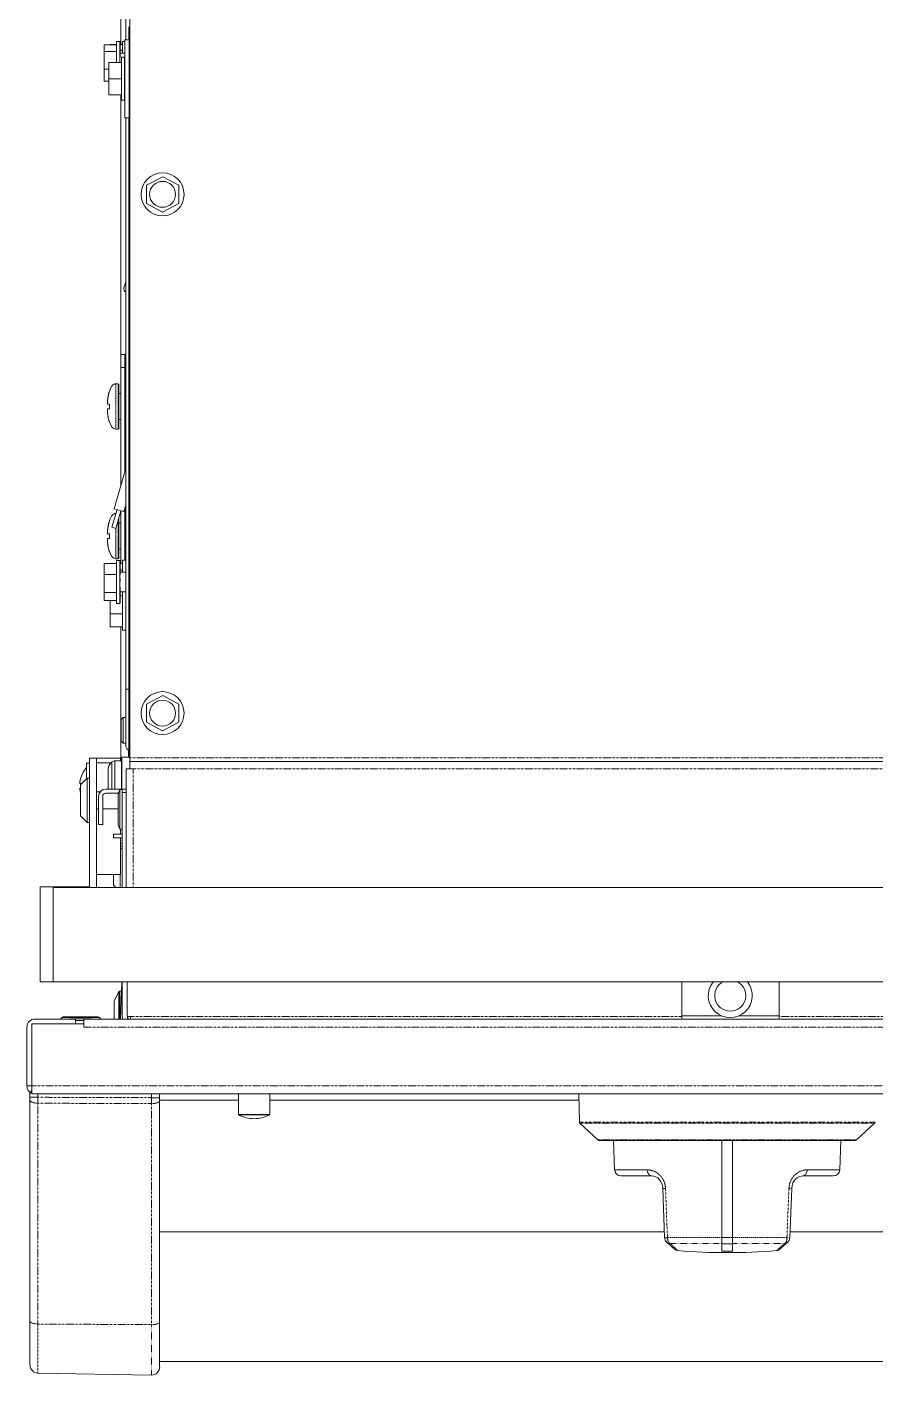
# Model space of a CAD drawing. Header units: millimetres. Extents: x 60499 to 556746, y 248297 to 497145.
# Drawn here: x 414474 to 421339, y 453569 to 464480 of the extents above; entities that cross this region are included whole.
import ezdxf

# ---------------------------------------------------------------- set-up
doc = ezdxf.new("R2010")
doc.units = ezdxf.units.MM
doc.linetypes.add('PHANTOM', pattern=[20, 10, -2, 2, -2, 2, -2])

msp = doc.modelspace()

# ---------------------------------------------------------------- linework, layer by layer
at = {"color": 7, "lineweight": 13, "ltscale": 0.03937}
for p, q in [((415274, 464375), (415274, 471303)), ((415307, 458565), (415307, 470209)), ((415233, 464337), (415233, 466581)), ((415233, 461828), (415233, 463929)), ((415274, 459119), (415274, 463745)), ((415298, 458594), (415298, 463640)), ((415233, 461723), (415233, 460765)), ((415266, 460882), (415266, 461723)), ((415233, 458541), (415233, 459625)), ((414979, 457520), (414979, 458561)), ((415037, 458561), (415037, 457516)), ((415277, 458476), (415277, 457516)), ((415307, 458535), (438436, 458535)), ((415246, 458284), (415246, 457516)), ((414580, 456752), (414580, 457520)), ((414685, 457520), (414685, 456752)), ((414685, 457516), (414685, 456752)), ((414685, 457516), (439040, 457516)), ((414685, 456752), (439040, 456752)), ((414933, 456450), (438788, 456450)), ((439181, 455844), (414539, 455844)), ((414498, 454006), (414498, 455793)), ((415548, 455790), (415548, 454000)), ((416439, 455793), (418943, 455793)), ((419104, 455468), (421182, 455468)), ((420099, 455468), (420099, 454681)), ((420186, 455468), (420186, 454681)), ((419634, 454729), (415548, 454729)), ((438224, 454729), (420651, 454729)), ((438224, 453679), (415548, 453679)), ((414563, 453585), (415481, 453569))]:
    msp.add_line(p, q, dxfattribs=at)
at = {"color": 7, "lineweight": 13, "ltscale": 0.003125}
for p, q in [((415298, 464480), (415298, 464375)), ((415298, 463745), (415298, 463640)), ((415233, 461828), (415233, 461723)), ((415266, 461828), (415266, 461723)), ((415253, 458787), (415253, 458892)), ((415253, 458787), (415253, 458682)), ((415212, 458147), (415212, 458252)), ((415212, 458147), (415212, 458042)), ((414580, 457520), (414685, 457520)), ((414685, 456752), (414580, 456752))]:
    msp.add_line(p, q, dxfattribs=at)
at = {"color": 7, "lineweight": 13, "ltscale": 0.005074}
msp.add_line((415200, 464361), (415200, 464191), dxfattribs=at)
at = {"color": 7, "lineweight": 13, "ltscale": 0.000774984}
for p, q in [((415226, 464361), (415200, 464361)), ((415264, 464234), (415238, 464234)), ((415264, 463886), (415238, 463886)), ((415226, 460162), (415200, 460162)), ((415226, 459814), (415200, 459814)), ((415307, 458476), (415333, 458476)), ((414539, 455844), (414513, 455844))]:
    msp.add_line(p, q, dxfattribs=at)
at = {"color": 7, "lineweight": 13, "ltscale": 1.36969e-05}
for p, q in [((415226, 464361), (415226, 464361)), ((415274, 460164), (415274, 460164))]:
    msp.add_line(p, q, dxfattribs=at)
at = {"color": 7, "lineweight": 13, "ltscale": 0.001778}
for p, q in [((415226, 464361), (415226, 464301)), ((415229, 464361), (415229, 464301)), ((415274, 460164), (415274, 460104))]:
    msp.add_line(p, q, dxfattribs=at)
at = {"color": 7, "lineweight": 13, "ltscale": 6.2507e-05}
for p, q in [((415226, 464361), (415229, 464361)), ((415226, 464301), (415229, 464301)), ((415226, 464233), (415229, 464233)), ((415264, 464234), (415267, 464234)), ((415264, 464183), (415267, 464183)), ((415264, 464110), (415267, 464110)), ((415264, 464068), (415267, 464068)), ((415264, 464060), (415267, 464060)), ((415264, 464051), (415267, 464051)), ((415264, 464010), (415267, 464010)), ((415264, 463937), (415267, 463937)), ((415264, 463886), (415267, 463886)), ((415226, 460161), (415229, 460161)), ((415226, 460127), (415229, 460127)), ((415226, 460046), (415229, 460046)), ((415226, 460012), (415229, 460012)), ((415226, 459991), (415229, 459991)), ((415226, 459947), (415229, 459947)), ((415226, 459883), (415229, 459883)), ((415226, 459816), (415229, 459816))]:
    msp.add_line(p, q, dxfattribs=at)
at = {"color": 7, "lineweight": 13, "ltscale": 0.000237052}
msp.add_line((415248, 464363), (415248, 464355), dxfattribs=at)
at = {"color": 7, "lineweight": 13, "ltscale": 0.00056034}
msp.add_line((415267, 464363), (415248, 464363), dxfattribs=at)
at = {"color": 7, "lineweight": 13, "ltscale": 0.002637}
msp.add_line((415248, 464267), (415248, 464355), dxfattribs=at)
at = {"color": 7, "lineweight": 13, "ltscale": 0.000989989}
for p, q in [((415267, 464375), (415300, 464375)), ((415267, 463745), (415300, 463745))]:
    msp.add_line(p, q, dxfattribs=at)
at = {"color": 7, "lineweight": 13, "ltscale": 0.01875}
for p, q in [((415267, 464375), (415267, 463745)), ((415300, 464375), (415300, 463745))]:
    msp.add_line(p, q, dxfattribs=at)
at = {"color": 7, "lineweight": 13, "ltscale": 5.2775e-05}
for p, q in [((415302, 464375), (415300, 464375)), ((415302, 463745), (415300, 463745))]:
    msp.add_line(p, q, dxfattribs=at)
at = {"color": 7, "lineweight": 13, "ltscale": 0.000164573}
for p, q in [((415307, 464375), (415302, 464375)), ((415307, 463745), (415302, 463745))]:
    msp.add_line(p, q, dxfattribs=at)
at = {"color": 7, "linetype": 'PHANTOM', "lineweight": 13, "ltscale": 0.007012}
msp.add_line((415302, 464139), (415302, 464375), dxfattribs=at)
at = {"color": 7, "lineweight": 13, "ltscale": 0.003}
for p, q in [((415200, 464335), (415100, 464335)), ((415200, 464281), (415100, 464281)), ((415238, 464191), (415138, 464191)), ((415238, 464060), (415138, 464060)), ((415238, 463929), (415138, 463929)), ((415200, 460137), (415100, 460137)), ((415200, 460048), (415100, 460048)), ((415200, 459902), (415100, 459902)), ((415200, 459839), (415100, 459839)), ((415248, 459729), (415147, 459729)), ((415248, 459625), (415147, 459625))]:
    msp.add_line(p, q, dxfattribs=at)
at = {"color": 7, "lineweight": 13, "ltscale": 0.001613}
msp.add_line((415100, 464281), (415100, 464335), dxfattribs=at)
at = {"color": 7, "lineweight": 13, "ltscale": 0.00429}
msp.add_line((415100, 464137), (415100, 464281), dxfattribs=at)
at = {"color": 7, "lineweight": 13, "ltscale": 0.001592}
for p, q in [((415200, 464337), (415147, 464337)), ((415200, 460138), (415147, 460138))]:
    msp.add_line(p, q, dxfattribs=at)
at = {"color": 7, "lineweight": 13, "ltscale": 5.16636e-05}
msp.add_line((415147, 464335), (415147, 464337), dxfattribs=at)
at = {"color": 7, "lineweight": 13, "ltscale": 0.003282}
msp.add_line((415226, 464301), (415226, 464191), dxfattribs=at)
at = {"color": 7, "lineweight": 13, "ltscale": 0.000569742}
for p, q in [((415248, 464337), (415229, 464337)), ((415248, 464292), (415229, 464292)), ((415248, 460138), (415229, 460138)), ((415248, 460084), (415229, 460084))]:
    msp.add_line(p, q, dxfattribs=at)
at = {"color": 7, "lineweight": 13, "ltscale": 0.002034}
msp.add_line((415229, 464301), (415229, 464233), dxfattribs=at)
at = {"color": 7, "lineweight": 13, "ltscale": 0.00113}
for p, q in [((415229, 464267), (415267, 464267)), ((415138, 464137), (415100, 464137)), ((415138, 464040), (415100, 464040))]:
    msp.add_line(p, q, dxfattribs=at)
at = {"color": 7, "lineweight": 13, "ltscale": 0.00288}
msp.add_line((415100, 464040), (415100, 464137), dxfattribs=at)
at = {"color": 7, "lineweight": 13, "ltscale": 0.0039}
for p, q in [((415138, 464060), (415138, 464191)), ((415138, 463929), (415138, 464060))]:
    msp.add_line(p, q, dxfattribs=at)
at = {"color": 7, "lineweight": 13, "ltscale": 0.01035}
msp.add_line((415238, 464234), (415238, 463886), dxfattribs=at)
at = {"color": 7, "lineweight": 13, "ltscale": 0.001516}
for p, q in [((415264, 464234), (415264, 464183)), ((415267, 464234), (415267, 464183))]:
    msp.add_line(p, q, dxfattribs=at)
at = {"color": 7, "lineweight": 13, "ltscale": 0.003659}
for p, q in [((415264, 464183), (415264, 464060)), ((415264, 464060), (415264, 463937))]:
    msp.add_line(p, q, dxfattribs=at)
at = {"color": 7, "lineweight": 13, "ltscale": 0.002173}
for p, q in [((415267, 464183), (415267, 464110)), ((415267, 464010), (415267, 463937))]:
    msp.add_line(p, q, dxfattribs=at)
at = {"color": 7, "lineweight": 13, "ltscale": 0.000217348}
for p, q in [((415300, 464139), (415307, 464139)), ((415300, 463980), (415307, 463980))]:
    msp.add_line(p, q, dxfattribs=at)
at = {"color": 7, "lineweight": 13, "ltscale": 0.000247385}
msp.add_line((415267, 464068), (415267, 464060), dxfattribs=at)
at = {"color": 7, "lineweight": 13, "ltscale": 0.000247024}
msp.add_line((415267, 464060), (415267, 464051), dxfattribs=at)
at = {"color": 7, "lineweight": 13, "ltscale": 0.001515}
for p, q in [((415264, 463937), (415264, 463886)), ((415267, 463937), (415267, 463886))]:
    msp.add_line(p, q, dxfattribs=at)
at = {"color": 7, "linetype": 'PHANTOM', "lineweight": 13, "ltscale": 0.007013}
msp.add_line((415302, 463745), (415302, 463980), dxfattribs=at)
at = {"color": 7, "lineweight": 13, "ltscale": 0.000277602}
for p, q in [((415307, 463640), (415298, 463640)), ((415307, 458594), (415298, 458594))]:
    msp.add_line(p, q, dxfattribs=at)
at = {"color": 7, "lineweight": 13, "ltscale": 0.004405}
for p, q in [((415573, 463268), (415441, 463199)), ((415704, 463199), (415573, 463268)), ((415441, 463199), (415441, 463051)), ((415703, 463051), (415704, 463199)), ((415441, 463051), (415572, 462982)), ((415572, 462982), (415703, 463051)), ((415573, 459068), (415441, 459000)), ((415704, 459000), (415573, 459068)), ((415441, 459000), (415441, 458852)), ((415703, 458852), (415704, 459000)), ((415441, 458852), (415572, 458783)), ((415572, 458783), (415703, 458852))]:
    msp.add_line(p, q, dxfattribs=at)
at = {"color": 7, "lineweight": 13, "ltscale": 0.001591}
msp.add_line((415274, 462418), (415259, 462367), dxfattribs=at)
at = {"color": 7, "lineweight": 13, "ltscale": 3.44473e-05}
msp.add_line((415273, 462333), (415274, 462332), dxfattribs=at)
at = {"color": 7, "lineweight": 13, "ltscale": 0.001225}
msp.add_line((415274, 461828), (415233, 461828), dxfattribs=at)
at = {"color": 7, "lineweight": 13, "ltscale": 0.000999991}
for p, q in [((415233, 461723), (415266, 461723)), ((415053, 458025), (415087, 458025))]:
    msp.add_line(p, q, dxfattribs=at)
at = {"color": 7, "lineweight": 13, "ltscale": 1.4598e-05}
for p, q in [((415141, 461532), (415141, 461532)), ((415141, 461285), (415141, 461285)), ((415141, 460483), (415141, 460483)), ((415141, 460235), (415141, 460235))]:
    msp.add_line(p, q, dxfattribs=at)
at = {"color": 7, "lineweight": 13, "ltscale": 0.000525016}
for p, q in [((415211, 461592), (415193, 461592)), ((415211, 461225), (415193, 461225)), ((415211, 460175), (415193, 460175))]:
    msp.add_line(p, q, dxfattribs=at)
at = {"color": 7, "linetype": 'PHANTOM', "lineweight": 13, "ltscale": 0.010925}
for p, q in [((415193, 461592), (415193, 461225)), ((415211, 461592), (415211, 461225))]:
    msp.add_line(p, q, dxfattribs=at)
at = {"color": 7, "lineweight": 13, "ltscale": 0.010425}
msp.add_line((415219, 461584), (415219, 461233), dxfattribs=at)
at = {"color": 7, "lineweight": 13, "ltscale": 0.000445929}
for p, q in [((415126, 461427), (415141, 461427)), ((415141, 461390), (415126, 461390)), ((415126, 460378), (415141, 460378)), ((415141, 460340), (415126, 460340))]:
    msp.add_line(p, q, dxfattribs=at)
at = {"color": 7, "lineweight": 13, "ltscale": 0.000395107}
for p, q in [((415219, 461513), (415233, 461513)), ((415219, 461303), (415233, 461303)), ((415219, 460464), (415233, 460464)), ((415219, 460254), (415233, 460254))]:
    msp.add_line(p, q, dxfattribs=at)
at = {"color": 7, "lineweight": 13, "ltscale": 0.000225247}
for p, q in [((415266, 461513), (415274, 461513)), ((415266, 461303), (415274, 461303)), ((415266, 460464), (415274, 460464)), ((415266, 460254), (415274, 460254))]:
    msp.add_line(p, q, dxfattribs=at)
at = {"color": 7, "lineweight": 13, "ltscale": 0.010187}
msp.add_line((415179, 460580), (415274, 460909), dxfattribs=at)
msp.add_line((415179, 460580), (415274, 460909), dxfattribs=at)
at = {"color": 7, "lineweight": 13, "ltscale": 0.004429}
for p, q in [((415162, 460430), (415203, 460573)), ((415162, 460430), (415203, 460573)), ((415194, 460421), (415235, 460564))]:
    msp.add_line(p, q, dxfattribs=at)
at = {"color": 7, "lineweight": 13, "ltscale": 0.00123}
for p, q in [((415179, 460580), (415219, 460568)), ((415219, 460568), (415259, 460557))]:
    msp.add_line(p, q, dxfattribs=at)
at = {"color": 7, "lineweight": 13, "ltscale": 3.3311e-05}
msp.add_line((415194, 460542), (415193, 460542), dxfattribs=at)
at = {"color": 7, "linetype": 'PHANTOM', "lineweight": 13, "ltscale": 0.000115462}
msp.add_line((415193, 460542), (415193, 460538), dxfattribs=at)
at = {"color": 7, "lineweight": 13, "ltscale": 0.012428}
msp.add_line((415233, 460555), (415233, 460138), dxfattribs=at)
at = {"color": 7, "lineweight": 13, "ltscale": 0.001606}
msp.add_line((415259, 460557), (415274, 460609), dxfattribs=at)
at = {"color": 7, "lineweight": 13, "ltscale": 0.012454}
msp.add_line((415266, 460164), (415266, 460583), dxfattribs=at)
at = {"color": 7, "lineweight": 13, "ltscale": 0.000492117}
msp.add_line((415162, 460430), (415178, 460425), dxfattribs=at)
at = {"color": 7, "lineweight": 13, "ltscale": 0.000492146}
msp.add_line((415178, 460425), (415194, 460421), dxfattribs=at)
at = {"color": 7, "linetype": 'PHANTOM', "lineweight": 13, "ltscale": 0.00907}
msp.add_line((415211, 460480), (415211, 460175), dxfattribs=at)
at = {"color": 7, "lineweight": 13, "ltscale": 0.009691}
msp.add_line((415219, 460509), (415219, 460184), dxfattribs=at)
at = {"color": 7, "linetype": 'PHANTOM', "lineweight": 13, "ltscale": 0.007322}
msp.add_line((415193, 460421), (415193, 460175), dxfattribs=at)
at = {"color": 7, "lineweight": 13, "ltscale": 0.002664}
msp.add_line((415100, 460048), (415100, 460137), dxfattribs=at)
at = {"color": 7, "lineweight": 13, "ltscale": 1.52588e-05}
msp.add_line((415147, 460137), (415147, 460138), dxfattribs=at)
at = {"color": 7, "lineweight": 13, "ltscale": 0.001054}
for p, q in [((415200, 460162), (415200, 460127)), ((415226, 460162), (415226, 460127))]:
    msp.add_line(p, q, dxfattribs=at)
at = {"color": 7, "lineweight": 13, "ltscale": 0.009296}
msp.add_line((415200, 459814), (415200, 460127), dxfattribs=at)
at = {"color": 7, "lineweight": 13, "ltscale": 0.00342}
msp.add_line((415226, 460127), (415226, 460012), dxfattribs=at)
at = {"color": 7, "lineweight": 13, "ltscale": 0.001006}
msp.add_line((415229, 460161), (415229, 460127), dxfattribs=at)
at = {"color": 7, "lineweight": 13, "ltscale": 0.0024}
msp.add_line((415229, 460127), (415229, 460046), dxfattribs=at)
at = {"color": 7, "lineweight": 13, "ltscale": 0.002874}
msp.add_line((415248, 460164), (415248, 460068), dxfattribs=at)
at = {"color": 7, "lineweight": 13, "ltscale": 0.000775014}
for p, q in [((415274, 460164), (415248, 460164)), ((415274, 459598), (415248, 459598)), ((414933, 456385), (414933, 456411)), ((415312, 456471), (415286, 456471)), ((419775, 456476), (419775, 456450)), ((420562, 456476), (420562, 456450))]:
    msp.add_line(p, q, dxfattribs=at)
at = {"color": 7, "lineweight": 13, "ltscale": 0.001083}
msp.add_line((415274, 460104), (415274, 460068), dxfattribs=at)
at = {"color": 7, "lineweight": 13, "ltscale": 0.004344}
msp.add_line((415100, 459902), (415100, 460048), dxfattribs=at)
at = {"color": 7, "lineweight": 13, "ltscale": 0.003831}
msp.add_line((415226, 460012), (415226, 459883), dxfattribs=at)
at = {"color": 7, "lineweight": 13, "ltscale": 0.001345}
for p, q in [((415229, 460068), (415274, 460068)), ((415229, 459909), (415274, 459909))]:
    msp.add_line(p, q, dxfattribs=at)
at = {"color": 7, "lineweight": 13, "ltscale": 0.000627773}
msp.add_line((415229, 460012), (415229, 459991), dxfattribs=at)
at = {"color": 7, "lineweight": 13, "ltscale": 0.001868}
msp.add_line((415100, 459839), (415100, 459902), dxfattribs=at)
at = {"color": 7, "lineweight": 13, "ltscale": 0.001998}
for p, q in [((415226, 459883), (415226, 459816)), ((415229, 459883), (415229, 459816))]:
    msp.add_line(p, q, dxfattribs=at)
at = {"color": 7, "lineweight": 13, "ltscale": 0.001906}
msp.add_line((415229, 459947), (415229, 459883), dxfattribs=at)
at = {"color": 7, "lineweight": 13, "ltscale": 0.009247}
msp.add_line((415248, 459598), (415248, 459909), dxfattribs=at)
at = {"color": 7, "lineweight": 13, "ltscale": 0.001675}
msp.add_line((415274, 459909), (415274, 459853), dxfattribs=at)
at = {"color": 7, "lineweight": 13, "ltscale": 0.003268}
msp.add_line((415147, 459729), (415147, 459839), dxfattribs=at)
at = {"color": 7, "lineweight": 13, "ltscale": 4.76987e-05}
msp.add_line((415226, 459816), (415226, 459814), dxfattribs=at)
at = {"color": 7, "lineweight": 13, "ltscale": 0.000569892}
msp.add_line((415248, 459875), (415229, 459875), dxfattribs=at)
at = {"color": 7, "lineweight": 13, "ltscale": 0.003945}
msp.add_line((415274, 459853), (415274, 459720), dxfattribs=at)
at = {"color": 7, "lineweight": 13, "ltscale": 0.003109}
msp.add_line((415147, 459625), (415147, 459729), dxfattribs=at)
at = {"color": 7, "lineweight": 13, "ltscale": 0.003038}
msp.add_line((415274, 459720), (415274, 459618), dxfattribs=at)
at = {"color": 7, "lineweight": 13, "ltscale": 0.000588485}
msp.add_line((415274, 459618), (415274, 459598), dxfattribs=at)
at = {"color": 7, "lineweight": 13, "ltscale": 0.013344}
msp.add_line((415274, 458671), (415274, 459119), dxfattribs=at)
at = {"color": 7, "lineweight": 13, "ltscale": 0.000709984}
msp.add_line((415298, 459119), (415274, 459119), dxfattribs=at)
at = {"color": 7, "lineweight": 13, "ltscale": 0.000707058}
msp.add_line((415253, 458892), (415236, 458875), dxfattribs=at)
at = {"color": 7, "lineweight": 13, "ltscale": 0.002625}
msp.add_line((415236, 458875), (415236, 458787), dxfattribs=at)
at = {"color": 7, "lineweight": 13, "ltscale": 0.001693}
msp.add_line((415236, 458787), (415236, 458730), dxfattribs=at)
at = {"color": 7, "lineweight": 13, "ltscale": 0.000620504}
for p, q in [((415274, 458892), (415253, 458892)), ((415274, 458682), (415253, 458682))]:
    msp.add_line(p, q, dxfattribs=at)
at = {"color": 7, "lineweight": 13, "ltscale": 0.000761618}
msp.add_line((415236, 458730), (415236, 458705), dxfattribs=at)
at = {"color": 7, "lineweight": 13, "ltscale": 0.00017061}
msp.add_line((415236, 458705), (415236, 458699), dxfattribs=at)
at = {"color": 7, "lineweight": 13, "ltscale": 0.000707143}
msp.add_line((415253, 458682), (415236, 458699), dxfattribs=at)
at = {"color": 7, "lineweight": 13, "ltscale": 0.007647}
msp.add_line((415242, 458312), (415242, 458569), dxfattribs=at)
at = {"color": 7, "lineweight": 13, "ltscale": 0.001911}
msp.add_line((415242, 458569), (415306, 458569), dxfattribs=at)
at = {"color": 7, "lineweight": 13, "ltscale": 0.000273032}
msp.add_line((415291, 458629), (415298, 458623), dxfattribs=at)
at = {"color": 7, "linetype": 'PHANTOM', "lineweight": 13, "ltscale": 0.001662}
msp.add_line((415296, 458569), (415296, 458625), dxfattribs=at)
at = {"color": 7, "lineweight": 13, "ltscale": 0.001632}
msp.add_line((415297, 458624), (415297, 458569), dxfattribs=at)
at = {"color": 7, "lineweight": 13, "ltscale": 0.000750324}
msp.add_line((415298, 458594), (415298, 458569), dxfattribs=at)
at = {"color": 7, "lineweight": 13, "ltscale": 0.003788}
msp.add_line((414956, 458522), (414956, 458395), dxfattribs=at)
at = {"color": 7, "lineweight": 13, "ltscale": 0.000674991}
msp.add_line((414979, 458522), (414956, 458522), dxfattribs=at)
at = {"color": 7, "lineweight": 13, "ltscale": 0.00175}
msp.add_line((414979, 458561), (415037, 458561), dxfattribs=at)
at = {"color": 7, "lineweight": 13, "ltscale": 0.003663}
msp.add_line((414979, 458522), (414979, 458399), dxfattribs=at)
at = {"color": 7, "lineweight": 13, "ltscale": 0.00575}
for p, q in [((415037, 458561), (415231, 458561)), ((415037, 457621), (415231, 457621))]:
    msp.add_line(p, q, dxfattribs=at)
at = {"color": 7, "lineweight": 13, "ltscale": 0.003448}
msp.add_line((415037, 458523), (415153, 458523), dxfattribs=at)
at = {"color": 7, "lineweight": 13, "ltscale": 0.000968513}
msp.add_line((415131, 458428), (415131, 458461), dxfattribs=at)
at = {"color": 7, "lineweight": 13, "ltscale": 1.24608e-06}
msp.add_line((415131, 458460), (415131, 458460), dxfattribs=at)
at = {"color": 7, "lineweight": 13, "ltscale": 0.000405019}
msp.add_line((415131, 458447), (415131, 458460), dxfattribs=at)
at = {"color": 7, "linetype": 'PHANTOM', "lineweight": 13, "ltscale": 0.006519}
msp.add_line((415161, 458312), (415161, 458531), dxfattribs=at)
at = {"color": 7, "linetype": 'PHANTOM', "lineweight": 13, "ltscale": 0.00681}
for p, q in [((415186, 458312), (415186, 458541)), ((415238, 458312), (415238, 458541))]:
    msp.add_line(p, q, dxfattribs=at)
at = {"color": 7, "lineweight": 13, "ltscale": 0.001538}
msp.add_line((415186, 458541), (415238, 458541), dxfattribs=at)
at = {"color": 7, "lineweight": 13, "ltscale": 0.000612875}
msp.add_line((415231, 458561), (415231, 458541), dxfattribs=at)
at = {"color": 7, "lineweight": 13, "ltscale": 0.006685}
msp.add_line((415242, 458312), (415242, 458537), dxfattribs=at)
at = {"color": 7, "lineweight": 13, "ltscale": 0.000644594}
msp.add_line((415299, 458476), (415277, 458476), dxfattribs=at)
at = {"color": 7, "lineweight": 13, "ltscale": 0.000242909}
msp.add_line((415307, 458476), (415299, 458476), dxfattribs=at)
at = {"color": 7, "linetype": 'PHANTOM', "lineweight": 13, "ltscale": 0.03937}
for p, q in [((438436, 458565), (415307, 458565)), ((415333, 458476), (438410, 458476)), ((415333, 458476), (415333, 457516)), ((419775, 456471), (415312, 456471)), ((433159, 456471), (420562, 456471)), ((414933, 456385), (438788, 456385)), ((439207, 455910), (414513, 455910)), ((415481, 455814), (414563, 455817)), ((414563, 453982), (414563, 455769)), ((415481, 455766), (414563, 455769)), ((415481, 455766), (415481, 453977)), ((421339, 455616), (418946, 455616)), ((421335, 455607), (418950, 455607)), ((419095, 455472), (421190, 455472)), ((414563, 453982), (415481, 453977))]:
    msp.add_line(p, q, dxfattribs=at)
at = {"color": 7, "lineweight": 13, "ltscale": 0.000887533}
msp.add_line((415307, 458535), (415307, 458565), dxfattribs=at)
at = {"color": 7, "lineweight": 13, "ltscale": 0.001775}
msp.add_line((415307, 458535), (415307, 458476), dxfattribs=at)
at = {"color": 7, "lineweight": 13, "ltscale": 0.00034918}
msp.add_line((414912, 458356), (414901, 458356), dxfattribs=at)
at = {"color": 7, "lineweight": 13, "ltscale": 0.002227}
for p, q in [((414907, 458346), (414960, 458399)), ((414907, 458095), (414960, 458042))]:
    msp.add_line(p, q, dxfattribs=at)
at = {"color": 7, "lineweight": 13, "ltscale": 2.56816e-05}
msp.add_line((414912, 458410), (414911, 458410), dxfattribs=at)
at = {"color": 7, "lineweight": 13, "ltscale": 0.000550007}
for p, q in [((414979, 458399), (414960, 458399)), ((414979, 458042), (414960, 458042))]:
    msp.add_line(p, q, dxfattribs=at)
at = {"color": 7, "lineweight": 13, "ltscale": 0.010625}
for p, q in [((414960, 458399), (414960, 458042)), ((414979, 458399), (414979, 458042))]:
    msp.add_line(p, q, dxfattribs=at)
at = {"color": 7, "lineweight": 13, "ltscale": 0.000904594}
msp.add_line((415131, 458416), (415131, 458447), dxfattribs=at)
at = {"color": 7, "lineweight": 13, "ltscale": 0.002269}
for p, q in [((415131, 458352), (415131, 458428)), ((415131, 458340), (415131, 458416))]:
    msp.add_line(p, q, dxfattribs=at)
at = {"color": 7, "lineweight": 13, "ltscale": 0.000904474}
msp.add_line((415131, 458322), (415131, 458352), dxfattribs=at)
at = {"color": 7, "lineweight": 13, "ltscale": 0.000202179}
msp.add_line((414901, 458318), (414907, 458318), dxfattribs=at)
at = {"color": 7, "lineweight": 13, "ltscale": 0.007475}
msp.add_line((414907, 458346), (414907, 458095), dxfattribs=at)
at = {"color": 7, "lineweight": 13, "ltscale": 0.000809557}
msp.add_line((415065, 458288), (415037, 458288), dxfattribs=at)
at = {"color": 7, "lineweight": 13, "ltscale": 0.006775}
for p, q in [((415053, 458025), (415053, 458252)), ((415087, 458025), (415087, 458252))]:
    msp.add_line(p, q, dxfattribs=at)
at = {"color": 7, "lineweight": 13, "ltscale": 0.004897}
msp.add_line((415277, 458312), (415113, 458312), dxfattribs=at)
at = {"color": 7, "lineweight": 13, "ltscale": 0.003036}
msp.add_line((415113, 458279), (415215, 458279), dxfattribs=at)
at = {"color": 7, "lineweight": 13, "ltscale": 0.000837311}
msp.add_line((415131, 458312), (415131, 458340), dxfattribs=at)
at = {"color": 7, "lineweight": 13, "ltscale": 0.000282948}
msp.add_line((415131, 458312), (415131, 458322), dxfattribs=at)
at = {"color": 7, "lineweight": 13, "ltscale": 0.004787}
for p, q in [((415225, 458308), (415225, 458147)), ((415246, 458308), (415246, 458147))]:
    msp.add_line(p, q, dxfattribs=at)
at = {"color": 7, "lineweight": 13, "ltscale": 0.00062501}
for p, q in [((415225, 458308), (415246, 458308)), ((415312, 456471), (415312, 456450))]:
    msp.add_line(p, q, dxfattribs=at)
at = {"color": 7, "lineweight": 13, "ltscale": 0.000939947}
msp.add_line((415246, 458284), (415277, 458284), dxfattribs=at)
at = {"color": 7, "lineweight": 13, "ltscale": 0.000467856}
msp.add_line((415053, 458153), (415037, 458153), dxfattribs=at)
at = {"color": 7, "lineweight": 13, "ltscale": 0.000468096}
msp.add_line((415037, 458152), (415053, 458152), dxfattribs=at)
at = {"color": 7, "lineweight": 13, "ltscale": 0.003732}
for p, q in [((415212, 458153), (415087, 458153)), ((415087, 458152), (415212, 458152))]:
    msp.add_line(p, q, dxfattribs=at)
at = {"color": 7, "lineweight": 13, "ltscale": 0.004788}
for p, q in [((415225, 458147), (415225, 457987)), ((415246, 458147), (415246, 457987))]:
    msp.add_line(p, q, dxfattribs=at)
at = {"color": 7, "lineweight": 13, "ltscale": 0.002144}
for p, q in [((415174, 457946), (415246, 457946)), ((415174, 457916), (415246, 457916))]:
    msp.add_line(p, q, dxfattribs=at)
at = {"color": 7, "lineweight": 13, "ltscale": 0.000897505}
msp.add_line((415174, 457946), (415174, 457916), dxfattribs=at)
at = {"color": 7, "lineweight": 13, "ltscale": 0.00062498}
msp.add_line((415225, 457987), (415246, 457987), dxfattribs=at)
at = {"color": 7, "lineweight": 13, "ltscale": 0.001198}
msp.add_line((415231, 457987), (415231, 457946), dxfattribs=at)
at = {"color": 7, "lineweight": 13, "ltscale": 0.008792}
msp.add_line((415231, 457916), (415231, 457621), dxfattribs=at)
at = {"color": 7, "lineweight": 13, "ltscale": 0.000450435}
msp.add_line((415246, 457873), (415231, 457873), dxfattribs=at)
at = {"color": 7, "lineweight": 13, "ltscale": 0.000450465}
for p, q in [((415231, 457849), (415246, 457849)), ((415231, 457830), (415246, 457830))]:
    msp.add_line(p, q, dxfattribs=at)
at = {"color": 7, "lineweight": 13, "ltscale": 0.0023}
msp.add_line((415174, 457544), (415174, 457621), dxfattribs=at)
at = {"color": 7, "linetype": 'PHANTOM', "lineweight": 13, "ltscale": 0.003125}
msp.add_line((415229, 457516), (415229, 457621), dxfattribs=at)
at = {"color": 7, "lineweight": 13, "ltscale": 0.0083}
for p, q in [((414580, 457206), (414580, 457485)), ((414580, 456786), (414580, 457065))]:
    msp.add_line(p, q, dxfattribs=at)
at = {"color": 7, "lineweight": 13, "ltscale": 0.00875}
msp.add_line((414979, 457520), (414685, 457520), dxfattribs=at)
at = {"color": 7, "lineweight": 13, "ltscale": 0.00898}
msp.add_line((415231, 456450), (415242, 456752), dxfattribs=at)
at = {"color": 7, "lineweight": 13, "ltscale": 0.00835}
for p, q in [((415246, 456471), (415246, 456752)), ((415286, 456471), (415286, 456752))]:
    msp.add_line(p, q, dxfattribs=at)
at = {"color": 7, "lineweight": 13, "ltscale": 0.0082}
for p, q in [((419775, 456752), (419775, 456476)), ((420562, 456476), (420562, 456752))]:
    msp.add_line(p, q, dxfattribs=at)
at = {"color": 7, "lineweight": 13, "ltscale": 0.002582}
msp.add_line((415180, 456594), (415219, 456672), dxfattribs=at)
at = {"color": 7, "linetype": 'PHANTOM', "lineweight": 13, "ltscale": 0.006606}
msp.add_line((415219, 456450), (415219, 456672), dxfattribs=at)
at = {"color": 7, "lineweight": 13, "ltscale": 0.000384594}
msp.add_line((415239, 456676), (415226, 456676), dxfattribs=at)
at = {"color": 7, "linetype": 'PHANTOM', "lineweight": 13, "ltscale": 0.006744}
msp.add_line((415226, 456450), (415226, 456676), dxfattribs=at)
at = {"color": 7, "lineweight": 13, "ltscale": 0.004178}
msp.add_line((415179, 456590), (415179, 456450), dxfattribs=at)
at = {"color": 7, "linetype": 'PHANTOM', "lineweight": 13, "ltscale": 0.004289}
msp.add_line((415180, 456594), (415180, 456450), dxfattribs=at)
at = {"color": 7, "lineweight": 13, "ltscale": 0.0149}
msp.add_line((414513, 456411), (414513, 455910), dxfattribs=at)
at = {"color": 7, "lineweight": 13, "ltscale": 0.0125}
msp.add_line((414933, 456411), (414513, 456411), dxfattribs=at)
at = {"color": 7, "lineweight": 13, "ltscale": 0.009775}
for p, q in [((414868, 456450), (414539, 456450)), ((414868, 456411), (414539, 456411))]:
    msp.add_line(p, q, dxfattribs=at)
at = {"color": 7, "lineweight": 13, "ltscale": 0.000467806}
for p, q in [((414756, 456462), (414745, 456450)), ((415060, 456462), (415071, 456450))]:
    msp.add_line(p, q, dxfattribs=at)
at = {"color": 7, "linetype": 'PHANTOM', "lineweight": 13, "ltscale": 0.004495}
msp.add_line((414907, 456462), (414756, 456462), dxfattribs=at)
at = {"color": 7, "lineweight": 13, "ltscale": 0.004133}
msp.add_line((414907, 456467), (414768, 456467), dxfattribs=at)
at = {"color": 7, "lineweight": 13, "ltscale": 0.001175}
for p, q in [((414868, 456411), (414868, 456450)), ((414474, 455909), (414513, 455909))]:
    msp.add_line(p, q, dxfattribs=at)
at = {"color": 7, "linetype": 'PHANTOM', "lineweight": 13, "ltscale": 0.00119}
msp.add_line((414868, 456439), (414908, 456439), dxfattribs=at)
at = {"color": 7, "linetype": 'PHANTOM', "lineweight": 13, "ltscale": 0.001189}
msp.add_line((414868, 456438), (414908, 456438), dxfattribs=at)
at = {"color": 7, "lineweight": 13, "ltscale": 0.001052}
for p in [(414872, 456453), (414943, 456453)]:
    msp.add_line(p, (414908, 456453), dxfattribs=at)
at = {"color": 7, "lineweight": 13, "ltscale": 0.001037}
for q in [(414873, 456453), (414943, 456453)]:
    msp.add_line((414908, 456453), q, dxfattribs=at)
at = {"color": 7, "lineweight": 13, "ltscale": 2.58618e-05}
msp.add_line((414908, 456467), (414907, 456467), dxfattribs=at)
at = {"color": 7, "linetype": 'PHANTOM', "lineweight": 13, "ltscale": 2.81447e-05}
msp.add_line((414908, 456462), (414907, 456462), dxfattribs=at)
at = {"color": 7, "lineweight": 13, "ltscale": 0.004158}
msp.add_line((415048, 456467), (414908, 456467), dxfattribs=at)
at = {"color": 7, "linetype": 'PHANTOM', "lineweight": 13, "ltscale": 0.004523}
msp.add_line((415060, 456462), (414908, 456462), dxfattribs=at)
at = {"color": 7, "linetype": 'PHANTOM', "lineweight": 13, "ltscale": 0.000762489}
for p, q in [((414908, 456439), (414933, 456439)), ((414908, 456438), (414933, 456438))]:
    msp.add_line(p, q, dxfattribs=at)
at = {"color": 7, "lineweight": 13, "ltscale": 0.000859659}
msp.add_line((414933, 456421), (414933, 456450), dxfattribs=at)
at = {"color": 7, "lineweight": 13, "ltscale": 0.000315328}
msp.add_line((414933, 456411), (414933, 456421), dxfattribs=at)
at = {"color": 7, "linetype": 'PHANTOM', "lineweight": 13, "ltscale": 0.009564}
msp.add_line((419775, 456476), (420096, 456476), dxfattribs=at)
at = {"color": 7, "linetype": 'PHANTOM', "lineweight": 13, "ltscale": 0.009639}
msp.add_line((420238, 456476), (420562, 456476), dxfattribs=at)
at = {"color": 7, "lineweight": 13, "ltscale": 0.01415}
for p, q in [((414474, 456385), (414474, 455909)), ((414513, 456385), (414513, 455909))]:
    msp.add_line(p, q, dxfattribs=at)
at = {"color": 7, "lineweight": 13, "ltscale": 0.001224}
msp.add_line((414498, 455817), (414498, 455858), dxfattribs=at)
at = {"color": 7, "lineweight": 13, "ltscale": 0.000563967}
msp.add_line((414503, 455855), (414513, 455871), dxfattribs=at)
at = {"color": 7, "lineweight": 13, "ltscale": 0.001975}
msp.add_line((414513, 455844), (414513, 455910), dxfattribs=at)
at = {"color": 7, "linetype": 'PHANTOM', "lineweight": 13, "ltscale": 0.000790754}
msp.add_line((414563, 455817), (414563, 455844), dxfattribs=at)
at = {"color": 7, "linetype": 'PHANTOM', "lineweight": 13, "ltscale": 0.000879123}
msp.add_line((415481, 455844), (415481, 455814), dxfattribs=at)
at = {"color": 7, "lineweight": 13, "ltscale": 0.000879123}
msp.add_line((415548, 455844), (415548, 455814), dxfattribs=at)
at = {"color": 7, "lineweight": 13, "ltscale": 0.004926}
for p, q in [((416187, 455678), (416187, 455844)), ((416439, 455678), (416439, 455844))]:
    msp.add_line(p, q, dxfattribs=at)
at = {"color": 7, "lineweight": 13, "ltscale": 0.00678}
msp.add_line((418946, 455616), (418942, 455844), dxfattribs=at)
at = {"color": 7, "lineweight": 13, "ltscale": 0.000725634}
msp.add_line((414498, 455793), (414498, 455817), dxfattribs=at)
at = {"color": 7, "linetype": 'PHANTOM', "lineweight": 13, "ltscale": 0.001941}
msp.add_line((414563, 455817), (414498, 455817), dxfattribs=at)
at = {"color": 7, "linetype": 'PHANTOM', "lineweight": 13, "ltscale": 0.001433}
for p, q in [((414563, 455769), (414563, 455817)), ((415481, 455814), (415481, 455766))]:
    msp.add_line(p, q, dxfattribs=at)
at = {"color": 7, "linetype": 'PHANTOM', "lineweight": 13, "ltscale": 0.002009}
msp.add_line((415481, 455814), (415548, 455814), dxfattribs=at)
at = {"color": 7, "lineweight": 13, "ltscale": 0.000725573}
msp.add_line((415548, 455814), (415548, 455790), dxfattribs=at)
at = {"color": 7, "lineweight": 13, "ltscale": 0.019025}
msp.add_line((415548, 455793), (416187, 455793), dxfattribs=at)
at = {"color": 7, "linetype": 'PHANTOM', "lineweight": 13, "ltscale": 0.003747}
msp.add_line((416187, 455678), (416313, 455678), dxfattribs=at)
at = {"color": 7, "linetype": 'PHANTOM', "lineweight": 13, "ltscale": 0.003684}
msp.add_line((416189, 455675), (416313, 455675), dxfattribs=at)
at = {"color": 7, "linetype": 'PHANTOM', "lineweight": 13, "ltscale": 2.65827e-05}
msp.add_line((416313, 455678), (416314, 455678), dxfattribs=at)
at = {"color": 7, "linetype": 'PHANTOM', "lineweight": 13, "ltscale": 2.61021e-05}
msp.add_line((416313, 455675), (416314, 455675), dxfattribs=at)
at = {"color": 7, "linetype": 'PHANTOM', "lineweight": 13, "ltscale": 0.003723}
msp.add_line((416314, 455678), (416439, 455678), dxfattribs=at)
at = {"color": 7, "linetype": 'PHANTOM', "lineweight": 13, "ltscale": 0.003658}
msp.add_line((416314, 455675), (416437, 455675), dxfattribs=at)
at = {"color": 7, "lineweight": 13, "ltscale": 0.005906}
for p, q in [((418950, 455607), (419095, 455472)), ((421335, 455607), (421190, 455472))]:
    msp.add_line(p, q, dxfattribs=at)
at = {"color": 7, "lineweight": 13, "ltscale": 0.007107}
for p, q in [((419223, 455468), (419231, 455230)), ((421054, 455230), (421062, 455468))]:
    msp.add_line(p, q, dxfattribs=at)
at = {"color": 7, "linetype": 'PHANTOM', "lineweight": 13, "ltscale": 0.007862}
for p, q in [((419496, 455230), (419231, 455230)), ((421054, 455230), (420790, 455230))]:
    msp.add_line(p, q, dxfattribs=at)
at = {"color": 7, "lineweight": 13, "ltscale": 0.007428}
for p, q in [((419282, 455181), (419531, 455181)), ((420754, 455181), (421004, 455181))]:
    msp.add_line(p, q, dxfattribs=at)
at = {"color": 7, "lineweight": 13, "ltscale": 0.011891}
for p, q in [((419636, 454681), (419621, 455080)), ((420649, 454681), (420665, 455080))]:
    msp.add_line(p, q, dxfattribs=at)
at = {"color": 7, "lineweight": 13, "ltscale": 0.01189}
msp.add_line((419621, 455080), (419636, 454681), dxfattribs=at)
at = {"color": 7, "linetype": 'PHANTOM', "lineweight": 13, "ltscale": 0.011892}
for p, q in [((419643, 455080), (419659, 454681)), ((420626, 454681), (420642, 455080))]:
    msp.add_line(p, q, dxfattribs=at)
at = {"color": 7, "linetype": 'PHANTOM', "lineweight": 13, "ltscale": 0.013092}
for p, q in [((420099, 454681), (419659, 454681)), ((420626, 454681), (420186, 454681))]:
    msp.add_line(p, q, dxfattribs=at)
at = {"color": 7, "lineweight": 13, "ltscale": 0.001497}
for p, q in [((420099, 454630), (420099, 454681)), ((420186, 454630), (420186, 454681))]:
    msp.add_line(p, q, dxfattribs=at)
at = {"color": 7, "linetype": 'PHANTOM', "lineweight": 13, "ltscale": 0.0026}
for p, q in [((420186, 454681), (420099, 454681)), ((420186, 454630), (420099, 454630))]:
    msp.add_line(p, q, dxfattribs=at)
at = {"color": 7, "linetype": 'PHANTOM', "lineweight": 13, "ltscale": 0.012417}
for p, q in [((419682, 454633), (420099, 454633)), ((420186, 454633), (420604, 454633))]:
    msp.add_line(p, q, dxfattribs=at)
at = {"color": 7, "lineweight": 13, "ltscale": 0.001733}
for p, q in [((420099, 454572), (420099, 454630)), ((420186, 454572), (420186, 454630))]:
    msp.add_line(p, q, dxfattribs=at)
at = {"color": 7, "lineweight": 13, "ltscale": 0.0026}
msp.add_line((420186, 454572), (420099, 454572), dxfattribs=at)
at = {"color": 7, "lineweight": 13, "ltscale": 0.010558}
msp.add_line((414498, 454006), (414498, 453651), dxfattribs=at)
at = {"color": 7, "lineweight": 13, "ltscale": 0.010864}
msp.add_line((415548, 453635), (415548, 454000), dxfattribs=at)
at = {"color": 7, "linetype": 'PHANTOM', "lineweight": 13, "ltscale": 0.011825}
msp.add_line((414563, 453982), (414563, 453585), dxfattribs=at)
at = {"color": 7, "linetype": 'PHANTOM', "lineweight": 13, "ltscale": 0.012131}
msp.add_line((415481, 453569), (415481, 453977), dxfattribs=at)
at = {"color": 7, "lineweight": 13, "ltscale": 3.44838e-05}
msp.add_line((415481, 453569), (415482, 453569), dxfattribs=at)
at = {"color": 7, "lineweight": 13, "ltscale": 0.03937}
for points in [[(415141, 461532), (415136, 461515), (415130, 461485), (415127, 461454), (415126, 461427)], [(415126, 461427), (415127, 461458), (415129, 461476), (415132, 461495), (415135, 461512), (415141, 461532)], [(415141, 461532), (415149, 461552), (415159, 461570), (415170, 461582), (415177, 461587), (415184, 461591), (415193, 461592)], [(415126, 461390), (415127, 461359), (415129, 461341), (415132, 461322), (415135, 461305), (415141, 461285)], [(415141, 461285), (415149, 461264), (415159, 461246), (415170, 461235), (415177, 461230), (415184, 461226), (415193, 461225)], [(415141, 460483), (415149, 460503), (415159, 460521), (415170, 460532), (415177, 460537), (415184, 460541), (415193, 460542)], [(415141, 460483), (415136, 460465), (415130, 460435), (415127, 460404), (415126, 460378)], [(415126, 460378), (415127, 460408), (415129, 460426), (415132, 460445), (415135, 460462), (415141, 460483)], [(415126, 460340), (415127, 460309), (415129, 460291), (415132, 460272), (415135, 460255), (415141, 460235)], [(415141, 460235), (415149, 460215), (415159, 460197), (415170, 460185), (415177, 460180), (415184, 460177), (415193, 460175)], [(419531, 455181), (419548, 455179), (419565, 455173), (419580, 455164), (419592, 455152), (419602, 455139), (419613, 455119), (419619, 455097), (419621, 455080)], [(420665, 455080), (420668, 455103), (420675, 455124), (420683, 455139), (420696, 455155), (420709, 455166), (420727, 455176), (420744, 455180), (420754, 455181)]]:
    msp.add_lwpolyline(points, dxfattribs=at)
at = {"color": 7, "linetype": 'PHANTOM', "lineweight": 13, "ltscale": 0.03937}
for points in [[(419496, 455230), (419521, 455227), (419534, 455224), (419548, 455219), (419561, 455213), (419574, 455206), (419590, 455193), (419606, 455177), (419619, 455159), (419631, 455137), (419638, 455116), (419642, 455094), (419643, 455080)], [(420642, 455080), (420645, 455103), (420648, 455118), (420653, 455132), (420663, 455154), (420677, 455174), (420693, 455191), (420710, 455204), (420722, 455212), (420734, 455218), (420757, 455226), (420774, 455229), (420790, 455230)], [(419643, 455080), (419623, 455080), (419621, 455080), (419621, 455080), (419621, 455080), (419621, 455080)], [(420642, 455080), (420664, 455080), (420664, 455080), (420664, 455080), (420665, 455080)], [(419636, 454681), (419636, 454680), (419636, 454680), (419637, 454680), (419659, 454681), (419659, 454681)], [(420626, 454681), (420648, 454680), (420649, 454680), (420649, 454680), (420649, 454681)]]:
    msp.add_lwpolyline(points, dxfattribs=at)
at = {"color": 7, "lineweight": 13, "ltscale": 0.03937}
for centre, radius in [((415572, 463125), 174), ((415572, 463125), 105), ((415572, 458926), 174), ((415572, 458926), 105)]:
    msp.add_circle(centre, radius, dxfattribs=at)
for centre, radius, start, end in [((415288, 462359), 29.8, 164, 240), ((415211, 461584), 8.4, 360, 90), ((415505, 461408), 364, 177.024, 182.976), ((415505, 461408), 364, 177.024, 182.976), ((415394, 461369), 267, 187.9326, 198.4131), ((415211, 461233), 8.4, 270, 0), ((415505, 460359), 364, 177.024, 182.976), ((415505, 460359), 364, 177.024, 182.976), ((415394, 460319), 267, 187.9326, 198.4131), ((415211, 460184), 8.4, 270, 0), ((415333, 458671), 59.3, 180, 225), ((415119, 458337), 220, 137.7506, 160.588), ((415226, 458461), 95.9, 133.0508, 180), ((415186, 458504), 37.2, 90, 133.0508), ((415238, 458537), 4.2, 0, 90), ((415119, 458337), 219, 160.5129, 175.0507), ((415119, 458337), 219, 160.5129, 175.0507), ((415119, 458337), 207, 174.771, 176.314), ((415119, 458337), 219, 184.9493, 195.1224), ((415119, 458337), 219, 184.9493, 195.1224), ((415113, 458252), 59.6, 90, 180), ((415113, 458252), 26, 90, 180), ((415342, 458252), 130, 154.5777, 180), ((415342, 458042), 130, 180, 205.4223), ((415308, 458007), 66.2, 198.1169, 198.7718), ((420167, 456640), 178, 141.2532, 38.7469), ((420167, 456640), 126, 117.1733, 62.8269), ((415226, 456668), 8.4, 90, 153.435), ((415187, 456590), 8.4, 153.435, 180), ((414539, 456385), 65.5, 90, 180), ((414768, 456450), 16.8, 90, 136.8476), ((414868, 455641), 812, 88.6928, 94.9666), ((414947, 455641), 812, 85.0334, 90.8044), ((415048, 456450), 16.8, 43.1524, 90), ((415312, 456471), 66.3, 180, 198.4491), ((415312, 456471), 26, 180, 233.7524), ((414539, 455909), 65.5, 180, 246.582), ((414567, 455861), 68.9, 182.306, 186.3402), ((416191, 455678), 4.2, 180, 241.8155), ((416313, 455906), 262, 241.8155, 270), ((416313, 455906), 262, 270, 298.1845), ((416435, 455678), 4.2, 298.1845, 360), ((418959, 455616), 12.6, 181, 227), ((421327, 455616), 12.6, 313, 359), ((419104, 455481), 12.6, 227, 270), ((421182, 455481), 12.6, 270, 313), ((419282, 455232), 50.4, 182, 270), ((421004, 455232), 50.4, 270, 358), ((419687, 454682), 50.4, 182.1915, 227.519), ((419687, 454682), 50.4, 182.1704, 227.4959), ((429936, 465867), 15221, 227.4965, 227.8099), ((410349, 465867), 15221, 312.1901, 312.5034), ((420599, 454682), 50.4, 312.5, 357.8085), ((419748, 454627), 50.4, 227.8586, 265.4594), ((420143, 459599), 5039, 265.4597, 270), ((420143, 459599), 5039, 270, 274.5403), ((420538, 454627), 50.4, 274.5406, 312.1414), ((414565, 453651), 66.3, 180, 269), ((415482, 453635), 66.3, 270, 0)]:
    msp.add_arc(centre, radius, start, end, dxfattribs=at)
at = {"color": 7, "linetype": 'PHANTOM', "lineweight": 13, "ltscale": 0.03937}
for centre, radius, start, end in [((420600, 454681), 48.2, 273.6427, 312.4016), ((430726, 466690), 16351, 227.5105, 227.8041), ((409567, 466682), 16340, 312.196, 312.4898)]:
    msp.add_arc(centre, radius, start, end, dxfattribs=at)
at = {"color": 7, "lineweight": 13, "ltscale": 0.03937}
msp.add_ellipse((415229, 457544), major_axis=(55.3, 0), ratio=0.642788, start_param=3.141593, end_param=4.034053, dxfattribs=at)
at = {"color": 7, "linetype": 'PHANTOM', "lineweight": 13, "ltscale": 0.03937}
for centre, major_axis, ratio, start_param, end_param in [((414565, 455793), (66.3, 0), 0.358368, 3.141593, 4.694936), ((415482, 455790), (-66.3, 0), 0.358368, 1.553343, 3.141593), ((419531, 455232), (0, -50.4), 0.710179, 4.747244, 6.283166), ((420754, 455232), (0, -50.4), 0.710166, 0, 1.53589), ((419687, 454682), (-34, -37.1), 0.973066, 6.283185, 6.945703), ((419687, 454682), (0, 50.4), 0.541983, 1.605703, 2.972054), ((420599, 454682), (0, 50.4), 0.541983, 3.311131, 4.677482), ((414565, 454006), (66.3, 0), 0.358368, 3.141593, 4.694936), ((415482, 454000), (-66.3, 0), 0.358368, 1.553343, 3.141593)]:
    msp.add_ellipse(centre, major_axis=major_axis, ratio=ratio, start_param=start_param, end_param=end_param, dxfattribs=at)

doc.saveas('drawing.dxf')
